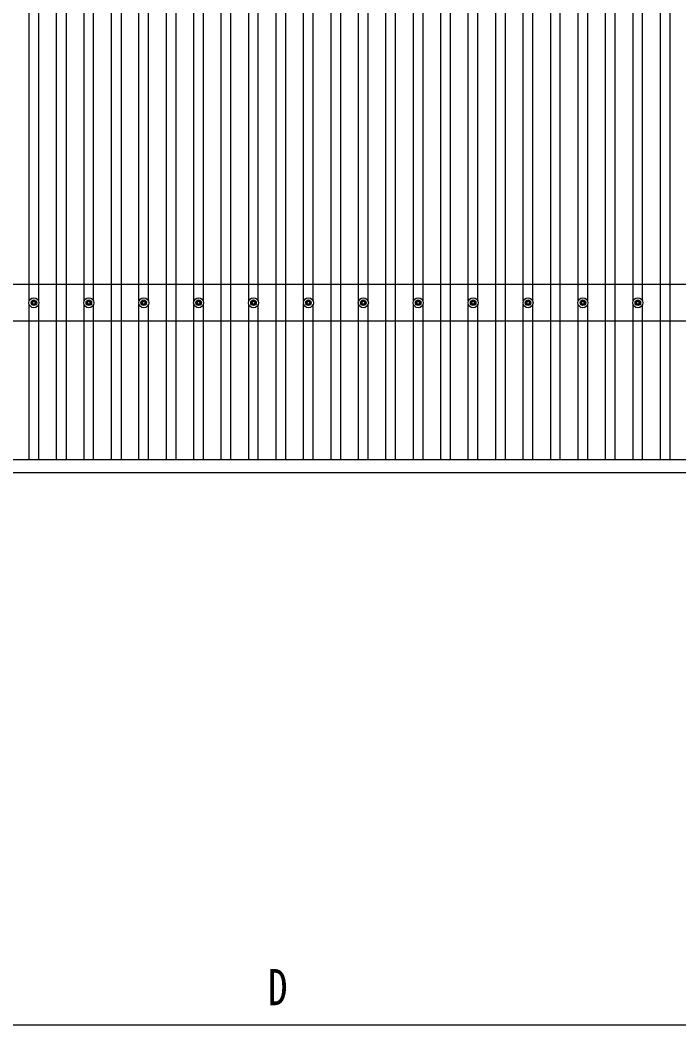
# Model space of a CAD drawing. Units: millimetres, scale not verified. Extents: x -16820 to 16820, y -11880 to 11880.
# Drawn here: x -11563 to -9163, y 369 to 4028 of the extents above; entities that cross this region are included whole.
import ezdxf
from ezdxf.enums import TextEntityAlignment as Align

# ---------------------------------------------------------------- set-up
doc = ezdxf.new("R2010")
doc.units = ezdxf.units.MM
doc.header["$LTSCALE"] = 50
for name, color, linetype in [('0-5_YKK_13', 4, 'Continuous'), ('0-6_YKK_A1', 4, 'Continuous'), ('0-7_YKK_D', 6, 'Continuous')]:
    doc.layers.add(name, color=color, linetype=linetype)
doc.styles.add('ＭＳ ゴシック', font='')
doc.styles.get('ＭＳ ゴシック').set_extended_font_data('MS Gothic')

msp = doc.modelspace()

# ---------------------------------------------------------------- linework, layer by layer
at = {"layer": '0-5_YKK_13'}
for p, q in [((-11522.92, 3000.65), (-11518.5, 3000.65)), ((-11514.67, 3008.9), (-11514.67, 3004.48)), ((-11511.17, 3008.9), (-11511.17, 3004.48)), ((-11507.34, 3000.65), (-11502.92, 3000.65)), ((-11322.92, 3000.65), (-11318.5, 3000.65)), ((-11314.67, 3008.9), (-11314.67, 3004.48)), ((-11311.17, 3008.9), (-11311.17, 3004.48)), ((-11307.34, 3000.65), (-11302.92, 3000.65)), ((-11122.92, 3000.65), (-11118.5, 3000.65)), ((-11114.67, 3008.9), (-11114.67, 3004.48)), ((-11111.17, 3008.9), (-11111.17, 3004.48)), ((-11107.34, 3000.65), (-11102.92, 3000.65)), ((-10922.92, 3000.65), (-10918.5, 3000.65)), ((-10914.67, 3008.9), (-10914.67, 3004.48)), ((-10911.17, 3008.9), (-10911.17, 3004.48)), ((-10907.34, 3000.65), (-10902.92, 3000.65)), ((-10722.92, 3000.65), (-10718.5, 3000.65)), ((-10714.67, 3008.9), (-10714.67, 3004.48)), ((-10711.17, 3008.9), (-10711.17, 3004.48)), ((-10707.34, 3000.65), (-10702.92, 3000.65)), ((-10522.92, 3000.65), (-10518.5, 3000.65)), ((-10514.67, 3008.9), (-10514.67, 3004.48)), ((-10511.17, 3008.9), (-10511.17, 3004.48)), ((-10507.34, 3000.65), (-10502.92, 3000.65)), ((-10322.92, 3000.65), (-10318.5, 3000.65)), ((-10314.67, 3008.9), (-10314.67, 3004.48)), ((-10311.17, 3008.9), (-10311.17, 3004.48)), ((-10307.34, 3000.65), (-10302.92, 3000.65)), ((-10122.92, 3000.65), (-10118.5, 3000.65)), ((-10114.67, 3008.9), (-10114.67, 3004.48)), ((-10111.17, 3008.9), (-10111.17, 3004.48)), ((-10107.34, 3000.65), (-10102.92, 3000.65)), ((-9922.92, 3000.65), (-9918.5, 3000.65)), ((-9914.67, 3008.9), (-9914.67, 3004.48)), ((-9911.17, 3008.9), (-9911.17, 3004.48)), ((-9907.34, 3000.65), (-9902.92, 3000.65)), ((-9722.92, 3000.65), (-9718.5, 3000.65)), ((-9714.67, 3008.9), (-9714.67, 3004.48)), ((-9711.17, 3008.9), (-9711.17, 3004.48)), ((-9707.34, 3000.65), (-9702.92, 3000.65)), ((-9522.92, 3000.65), (-9518.5, 3000.65)), ((-9514.67, 3008.9), (-9514.67, 3004.48)), ((-9511.17, 3008.9), (-9511.17, 3004.48)), ((-9507.34, 3000.65), (-9502.92, 3000.65)), ((-9322.92, 3000.65), (-9318.5, 3000.65)), ((-9314.67, 3008.9), (-9314.67, 3004.48)), ((-9311.17, 3008.9), (-9311.17, 3004.48)), ((-9307.34, 3000.65), (-9302.92, 3000.65)), ((-11522.92, 2997.15), (-11518.5, 2997.15)), ((-11514.67, 2993.32), (-11514.67, 2988.9)), ((-11511.17, 2993.32), (-11511.17, 2988.9)), ((-11507.34, 2997.15), (-11502.92, 2997.15)), ((-11322.92, 2997.15), (-11318.5, 2997.15)), ((-11314.67, 2993.32), (-11314.67, 2988.9)), ((-11311.17, 2993.32), (-11311.17, 2988.9)), ((-11307.34, 2997.15), (-11302.92, 2997.15)), ((-11122.92, 2997.15), (-11118.5, 2997.15)), ((-11114.67, 2993.32), (-11114.67, 2988.9)), ((-11111.17, 2993.32), (-11111.17, 2988.9)), ((-11107.34, 2997.15), (-11102.92, 2997.15)), ((-10922.92, 2997.15), (-10918.5, 2997.15)), ((-10914.67, 2993.32), (-10914.67, 2988.9)), ((-10911.17, 2993.32), (-10911.17, 2988.9)), ((-10907.34, 2997.15), (-10902.92, 2997.15)), ((-10722.92, 2997.15), (-10718.5, 2997.15)), ((-10714.67, 2993.32), (-10714.67, 2988.9)), ((-10711.17, 2993.32), (-10711.17, 2988.9)), ((-10707.34, 2997.15), (-10702.92, 2997.15)), ((-10522.92, 2997.15), (-10518.5, 2997.15)), ((-10514.67, 2993.32), (-10514.67, 2988.9)), ((-10511.17, 2993.32), (-10511.17, 2988.9)), ((-10507.34, 2997.15), (-10502.92, 2997.15)), ((-10322.92, 2997.15), (-10318.5, 2997.15)), ((-10314.67, 2993.32), (-10314.67, 2988.9)), ((-10311.17, 2993.32), (-10311.17, 2988.9)), ((-10307.34, 2997.15), (-10302.92, 2997.15)), ((-10122.92, 2997.15), (-10118.5, 2997.15)), ((-10114.67, 2993.32), (-10114.67, 2988.9)), ((-10111.17, 2993.32), (-10111.17, 2988.9)), ((-10107.34, 2997.15), (-10102.92, 2997.15)), ((-9922.92, 2997.15), (-9918.5, 2997.15)), ((-9914.67, 2993.32), (-9914.67, 2988.9)), ((-9911.17, 2993.32), (-9911.17, 2988.9)), ((-9907.34, 2997.15), (-9902.92, 2997.15)), ((-9722.92, 2997.15), (-9718.5, 2997.15)), ((-9714.67, 2993.32), (-9714.67, 2988.9)), ((-9711.17, 2993.32), (-9711.17, 2988.9)), ((-9707.34, 2997.15), (-9702.92, 2997.15)), ((-9522.92, 2997.15), (-9518.5, 2997.15)), ((-9514.67, 2993.32), (-9514.67, 2988.9)), ((-9511.17, 2993.32), (-9511.17, 2988.9)), ((-9507.34, 2997.15), (-9502.92, 2997.15)), ((-9322.92, 2997.15), (-9318.5, 2997.15)), ((-9314.67, 2993.32), (-9314.67, 2988.9)), ((-9311.17, 2993.32), (-9311.17, 2988.9)), ((-9307.34, 2997.15), (-9302.92, 2997.15))]:
    msp.add_line(p, q, dxfattribs=at)
for centre, radius in [((-11512.92, 2998.9), 18.25), ((-11512.92, 2998.9), 10.15), ((-11512.92, 2998.9), 5.85), ((-11512.92, 2998.9), 5.25), ((-11312.92, 2998.9), 18.25), ((-11312.92, 2998.9), 10.15), ((-11312.92, 2998.9), 5.85), ((-11312.92, 2998.9), 5.25), ((-11112.92, 2998.9), 18.25), ((-11112.92, 2998.9), 10.15), ((-11112.92, 2998.9), 5.85), ((-11112.92, 2998.9), 5.25), ((-10912.92, 2998.9), 18.25), ((-10912.92, 2998.9), 10.15), ((-10912.92, 2998.9), 5.85), ((-10912.92, 2998.9), 5.25), ((-10712.92, 2998.9), 18.25), ((-10712.92, 2998.9), 10.15), ((-10712.92, 2998.9), 5.85), ((-10712.92, 2998.9), 5.25), ((-10512.92, 2998.9), 18.25), ((-10512.92, 2998.9), 10.15), ((-10512.92, 2998.9), 5.85), ((-10512.92, 2998.9), 5.25), ((-10312.92, 2998.9), 18.25), ((-10312.92, 2998.9), 10.15), ((-10312.92, 2998.9), 5.85), ((-10312.92, 2998.9), 5.25), ((-10112.92, 2998.9), 18.25), ((-10112.92, 2998.9), 10.15), ((-10112.92, 2998.9), 5.85), ((-10112.92, 2998.9), 5.25), ((-9912.92, 2998.9), 18.25), ((-9912.92, 2998.9), 10.15), ((-9912.92, 2998.9), 5.85), ((-9912.92, 2998.9), 5.25), ((-9712.92, 2998.9), 18.25), ((-9712.92, 2998.9), 10.15), ((-9712.92, 2998.9), 5.85), ((-9712.92, 2998.9), 5.25), ((-9512.92, 2998.9), 18.25), ((-9512.92, 2998.9), 10.15), ((-9512.92, 2998.9), 5.85), ((-9512.92, 2998.9), 5.25), ((-9312.92, 2998.9), 18.25), ((-9312.92, 2998.9), 10.15), ((-9312.92, 2998.9), 5.85), ((-9312.92, 2998.9), 5.25)]:
    msp.add_circle(centre, radius, dxfattribs=at)
at = {"layer": '0-6_YKK_A1'}
for p, q in [((-11430.42, 2428.28), (-11430.42, 7769.29)), ((-11395.42, 7769.29), (-11395.42, 2428.28)), ((-11230.42, 2428.28), (-11230.42, 7769.29)), ((-11195.42, 7769.29), (-11195.42, 2428.28)), ((-11030.42, 2428.28), (-11030.42, 7769.29)), ((-10995.42, 7769.29), (-10995.42, 2428.28)), ((-10830.42, 2428.28), (-10830.42, 7769.29)), ((-10795.42, 2428.28), (-10795.42, 7769.29)), ((-10630.42, 2428.28), (-10630.42, 7769.29)), ((-10595.42, 2428.28), (-10595.42, 7769.29)), ((-10430.42, 2428.28), (-10430.42, 7769.29)), ((-10395.42, 2428.28), (-10395.42, 7769.29)), ((-10230.42, 2428.28), (-10230.42, 7769.29)), ((-10195.42, 2428.28), (-10195.42, 7769.29)), ((-10030.42, 2428.28), (-10030.42, 7769.29)), ((-9995.42, 2428.28), (-9995.42, 7769.29)), ((-9830.42, 2428.28), (-9830.42, 7769.29)), ((-9795.42, 2428.28), (-9795.42, 7769.29)), ((-9630.42, 2428.28), (-9630.42, 7769.29)), ((-9595.42, 2428.28), (-9595.42, 7769.29)), ((-9430.42, 2428.28), (-9430.42, 7769.29)), ((-9395.42, 2428.28), (-9395.42, 7769.29)), ((-9230.42, 2428.28), (-9230.42, 7769.29)), ((-9195.42, 2428.28), (-9195.42, 7769.29)), ((-11530.42, 3004.08), (-11530.42, 4393.72)), ((-11495.42, 3004.08), (-11495.42, 4393.72)), ((-11330.42, 3004.08), (-11330.42, 4393.72)), ((-11295.42, 3004.08), (-11295.42, 4393.72)), ((-11130.42, 3004.08), (-11130.42, 4393.72)), ((-11095.42, 3004.08), (-11095.42, 4393.72)), ((-10930.42, 3004.08), (-10930.42, 4393.72)), ((-10895.42, 3004.08), (-10895.42, 4393.72)), ((-10730.42, 3004.08), (-10730.42, 4393.72)), ((-10695.42, 3004.08), (-10695.42, 4393.72)), ((-10530.42, 3004.08), (-10530.42, 4393.72)), ((-10495.42, 3004.08), (-10495.42, 4393.72)), ((-10330.42, 3004.08), (-10330.42, 4393.72)), ((-10295.42, 3004.08), (-10295.42, 4393.72)), ((-10130.42, 3004.08), (-10130.42, 4393.72)), ((-10095.42, 3004.08), (-10095.42, 4393.72)), ((-9930.42, 3004.08), (-9930.42, 4393.72)), ((-9895.42, 3004.08), (-9895.42, 4393.72)), ((-9730.42, 3004.08), (-9730.42, 4393.72)), ((-9695.42, 3004.08), (-9695.42, 4393.72)), ((-9530.42, 3004.08), (-9530.42, 4393.72)), ((-9495.42, 3004.08), (-9495.42, 4393.72)), ((-9330.42, 3004.08), (-9330.42, 4393.72)), ((-9295.42, 3004.08), (-9295.42, 4393.72)), ((-6710.17, 3065.9), (-14512.92, 3065.9)), ((-11530.42, 2428.28), (-11530.42, 2993.72)), ((-11495.42, 2428.28), (-11495.42, 2993.72)), ((-11330.42, 2428.28), (-11330.42, 2993.72)), ((-11295.42, 2428.28), (-11295.42, 2993.72)), ((-11130.42, 2428.28), (-11130.42, 2993.72)), ((-11095.42, 2428.28), (-11095.42, 2993.72)), ((-10930.42, 2428.28), (-10930.42, 2993.72)), ((-10895.42, 2428.28), (-10895.42, 2993.72)), ((-10730.42, 2428.28), (-10730.42, 2993.72)), ((-10695.42, 2428.28), (-10695.42, 2993.72)), ((-10530.42, 2428.28), (-10530.42, 2993.72)), ((-10495.42, 2428.28), (-10495.42, 2993.72)), ((-10330.42, 2428.28), (-10330.42, 2993.72)), ((-10295.42, 2428.28), (-10295.42, 2993.72)), ((-10130.42, 2428.28), (-10130.42, 2993.72)), ((-10095.42, 2428.28), (-10095.42, 2993.72)), ((-9930.42, 2428.28), (-9930.42, 2993.72)), ((-9895.42, 2428.28), (-9895.42, 2993.72)), ((-9730.42, 2428.28), (-9730.42, 2993.72)), ((-9695.42, 2428.28), (-9695.42, 2993.72)), ((-9530.42, 2428.28), (-9530.42, 2993.72)), ((-9495.42, 2428.28), (-9495.42, 2993.72)), ((-9330.42, 2428.28), (-9330.42, 2993.72)), ((-9295.42, 2428.28), (-9295.42, 2993.72)), ((-6710.17, 2931.9), (-14512.92, 2931.9)), ((-14535.92, 2428.28), (-8539.1, 2428.28)), ((-14531.22, 2380.3), (-8524.92, 2380.3))]:
    msp.add_line(p, q, dxfattribs=at)
at = {"layer": '0-7_YKK_D'}
msp.add_line((-14347.92, 369.45), (-6877.92, 369.45), dxfattribs=at)

# ---------------------------------------------------------------- texts
at = {"layer": '0-7_YKK_D', "style": 'ＭＳ ゴシック', "width": 0.8}
msp.add_text('D', height=132, dxfattribs=at).set_placement((-10660.92, 401.45), align=Align.BOTTOM_LEFT)

doc.saveas('drawing.dxf')
